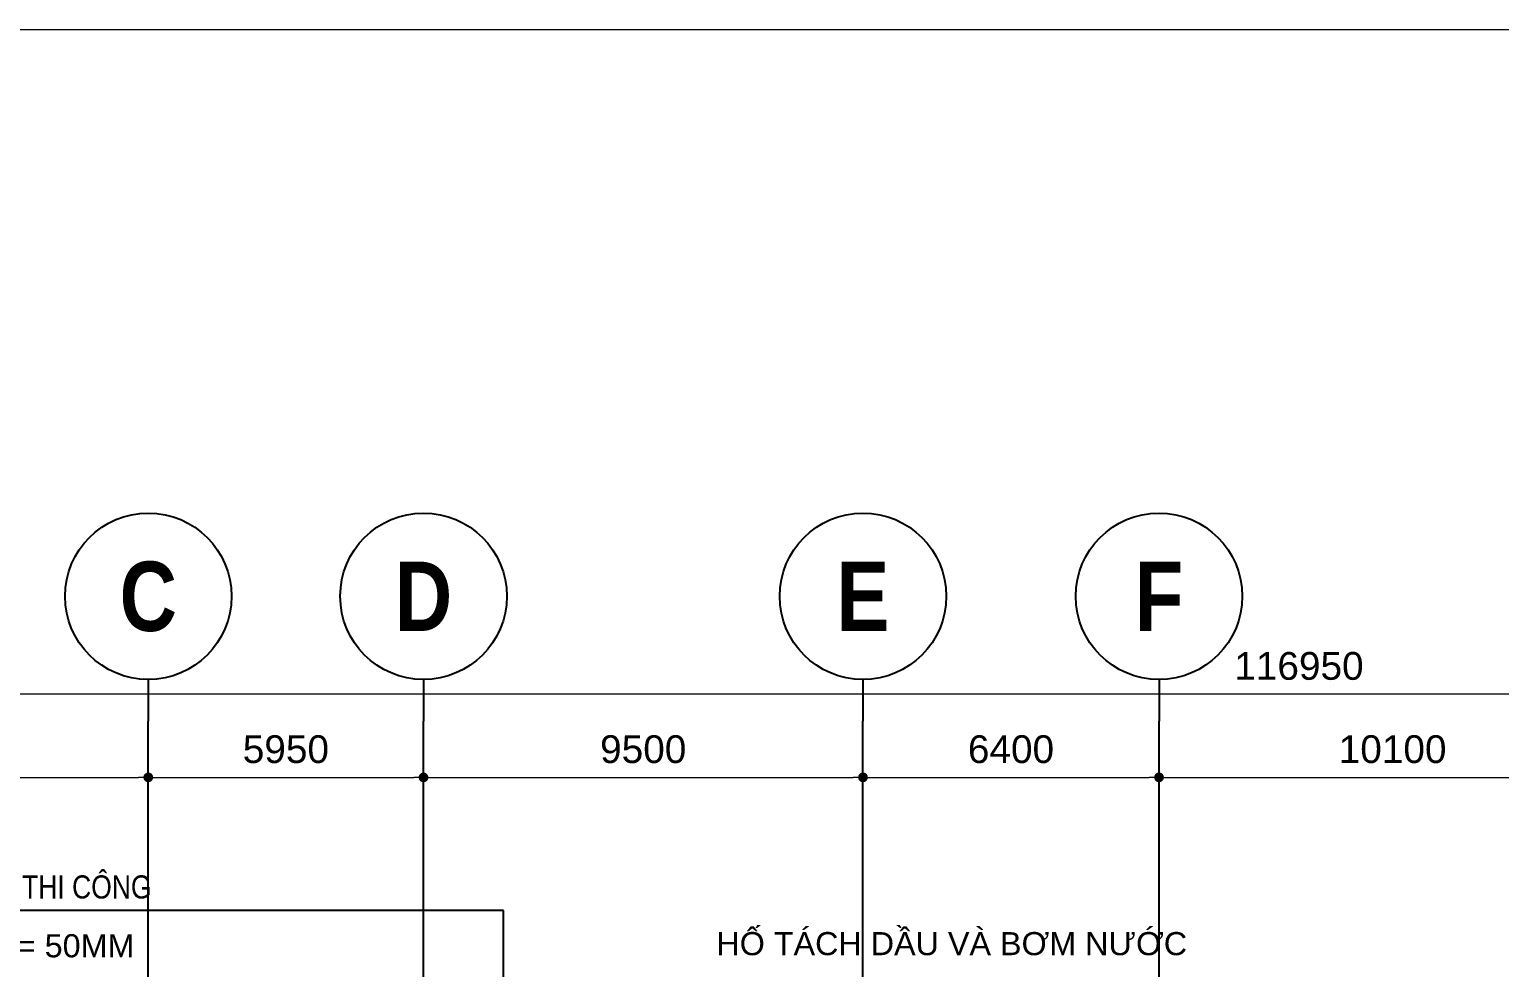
# Model space of a CAD drawing. Header units: millimetres. Extents: x 2356525 to 2927188, y -665534 to -417818.
# Drawn here: x 2722420 to 2754202, y -445658 to -425370 of the extents above; entities that cross this region are included whole.
import ezdxf
from ezdxf.enums import TextEntityAlignment as Align

# ---------------------------------------------------------------- set-up
doc = ezdxf.new("R2010")
doc.units = ezdxf.units.MM
doc.header["$LTSCALE"] = 200
doc.header["$MEASUREMENT"] = 0
doc.linetypes.add('CHG_XX_Luoi truc$0$MB_Luoi truc$0$Center101', pattern=[13, 10, -1, 1, -1])
doc.layers.get('0').update_dxf_attribs({"lineweight": 9})
doc.layers.get('Defpoints').update_dxf_attribs({"color": 10, "lineweight": 0})
for name, color, linetype in [('8', 8, 'Continuous'), ('CHG_XX_Luoi truc$0$Grid', 34, 'Continuous'), ('CHG_XX_Luoi truc$0$Grid Line', 251, 'CHG_XX_Luoi truc$0$MB_Luoi truc$0$Center101')]:
    doc.layers.add(name, color=color, linetype=linetype)
for name, color, linetype, lineweight in [('CHG_XX_Cot_Ham 2$0$MB_Luoi truc$0$Dim 300', 1, 'Continuous', 5), ('CHG_XX_Cot_Ham 2$0$NS-Pier-H2', 150, 'Continuous', 13), ('CHG_XX_Damsan_Ham 2$0$CHG_XX_Damsan_Ham 2$0$DBAO', 3, 'Continuous', 13), ('CHG_XX_Damsan_Ham 2$0$HATCH', 57, 'Continuous', 9), ('DBAO', 90, 'Continuous', 13), ('Start text ghi chu', 7, 'Continuous', 15), ('STICK', 1, 'Continuous', 9), ('TEXT P X', 1, 'Continuous', 9)]:
    doc.layers.add(name, color=color, linetype=linetype, lineweight=lineweight)
doc.styles.add('CHG_XX_Cot_Ham 2$0$MB_Luoi truc$0$Arial_C', font='arial.ttf')
doc.styles.add('CHG_XX_Luoi truc$0$MB_Luoi truc$0$Grid A-F$0$VNI-HelveCB', font='')
doc.styles.add('CHU GHI CHU', font='arial.ttf', dxfattribs={"height": 200})
doc.styles.add('TTP-HelCon', font='')
doc.styles.get('CHG_XX_Luoi truc$0$MB_Luoi truc$0$Grid A-F$0$VNI-HelveCB').set_extended_font_data('VNI-Helve-Condense', bold=True)
doc.styles.get('TTP-HelCon').set_extended_font_data('VNI-Helve-Condense')
doc.dimstyles.new('CHG_XX_Cot_Ham 2$0$MB_Luoi truc$0$Dim 300 (A1-A2)', dxfattribs={"dimscale": 300, "dimtxt": 2, "dimasz": 0.7, "dimexe": 0, "dimexo": 1, "dimgap": 1, "dimtad": 1, "dimdec": 0, "dimzin": 12, "dimdsep": 46, "dimtxsty": 'CHG_XX_Cot_Ham 2$0$MB_Luoi truc$0$Arial_C', "dimblk": 'CHG_XX_Cot_Ham 2$0$MB_Luoi truc$0$_Dot', "dimcen": 1, "dimclrd": 256, "dimclre": 256, "dimclrt": 3, "dimadec": 0, "dimazin": 0, "dimtfac": 1, "dimtdec": 0, "dimtix": 1, "dimtmove": 2, "dimatfit": 3, "dimldrblk": 'CHG_XX_Cot_Ham 2$0$MB_Luoi truc$0$HTT Arrow 30', "dimfxl": 1, "dimtolj": 1, "dimtzin": 0, "dimarcsym": 0})
doc.dimstyles.new('TTP-100', dxfattribs={"dimscale": 100, "dimtxt": 2.5, "dimasz": 1, "dimexe": 1, "dimexo": 0, "dimgap": 0.09, "dimtad": 0, "dimdec": 4, "dimrnd": 1, "dimdsep": 46, "dimtxsty": 'TTP-HelCon', "dimblk": 'Stick', "dimcen": 0.09, "dimdle": 1.5, "dimclrd": 256, "dimclre": 256, "dimclrt": 7, "dimadec": 0, "dimazin": 0, "dimtfac": 1, "dimtdec": 4, "dimtix": 1, "dimtmove": 0, "dimatfit": 3, "dimfxl": 1, "dimtvp": 1, "dimtolj": 1, "dimtzin": 0, "dimlwd": -1, "dimlwe": -1, "dimarcsym": 1})

# ---------------------------------------------------------------- blocks, each defined once
blk = doc.blocks.new('Stick')
at = {"layer": 'STICK'}
h = blk.add_hatch(color=256, dxfattribs=at)
edge = h.paths.add_edge_path()
edge.add_line((0.3, 0.5), (-0.5, -0.3))
edge.add_arc((-0.4, -0.4), 0.141, 135, 315)
edge.add_line((-0.3, -0.5), (0.5, 0.3))
edge.add_arc((0.4, 0.4), 0.141, 315, 495)
blk.add_line((1, 0), (-1, 0), dxfattribs=at)
blk.add_lwpolyline([(0.3, 0.5), (-0.5, -0.3, 1), (-0.3, -0.5), (0.5, 0.3, 1), (0.3, 0.5, 1)], format="xyb", dxfattribs=at)
blk = doc.blocks.new('CHG_XX_Cot_Ham 2$0$MB_Luoi truc$0$_Dot')
at = {"color": 0, "linetype": 'ByBlock', "lineweight": -2}
blk.add_line((-0.5, 0), (-1, 0), dxfattribs=at)
at = {"color": 0, "linetype": 'ByBlock', "const_width": 0.5}
blk.add_lwpolyline([(-0.25, 0, 1), (0.25, 0, 1)], format="xyb", close=True, dxfattribs=at)
blk = doc.blocks.new('*D793')
at = {"layer": 'CHG_XX_Cot_Ham 2$0$MB_Luoi truc$0$Dim 300', "lineweight": -2, "transparency": 16777216}
for p, q in [((12250, 166908), (12250, 168437)), ((12460, 168437), (22490, 168437)), ((22700, 166908), (22700, 168437))]:
    blk.add_line(p, q, dxfattribs=at)
at = {"layer": 'Defpoints', "color": 0, "transparency": 16777216}
for p in [(22700, 168437), (12250, 166608), (22700, 166608)]:
    blk.add_point(p, dxfattribs=at)
at = {"layer": 'CHG_XX_Cot_Ham 2$0$MB_Luoi truc$0$Dim 300', "lineweight": -2, "transparency": 16777216, "xscale": 210, "yscale": 210, "zscale": 210, "rotation": 180}
blk.add_blockref('CHG_XX_Cot_Ham 2$0$MB_Luoi truc$0$_Dot', (12250, 168437), dxfattribs=at)
at = {"layer": 'CHG_XX_Cot_Ham 2$0$MB_Luoi truc$0$Dim 300', "lineweight": -2, "transparency": 16777216, "xscale": 210, "yscale": 210, "zscale": 210}
blk.add_blockref('CHG_XX_Cot_Ham 2$0$MB_Luoi truc$0$_Dot', (22700, 168437), dxfattribs=at)
at = {"layer": 'CHG_XX_Cot_Ham 2$0$MB_Luoi truc$0$Dim 300', "color": 3, "transparency": 16777216, "insert": (17475, 169043), "char_height": 600, "attachment_point": 5, "style": 'CHG_XX_Cot_Ham 2$0$MB_Luoi truc$0$Arial_C'}
blk.add_mtext('\\A1;10450', dxfattribs=at)
blk = doc.blocks.new('CHG_XX_Cot_Ham 2$0$MB_Luoi truc$0$HTT Arrow 30')
blk.add_hatch(color=256).paths.add_polyline_path([(-2.5, 0.375), (-2.5, -0.375), (0, 0)])
at = {"color": 0, "linetype": 'ByBlock', "lineweight": -2}
for p, q in [((0, 0), (-2.5, 0.375)), ((-2.5, -0.375), (-2.5, 0.375)), ((0, 0), (-2.5, -0.375))]:
    blk.add_line(p, q, dxfattribs=at)
blk = doc.blocks.new('*D794')
at = {"layer": 'CHG_XX_Cot_Ham 2$0$MB_Luoi truc$0$Dim 300', "lineweight": -2, "transparency": 16777216}
for p, q in [((22700, 166908), (22700, 168437)), ((22910, 168437), (28440, 168437)), ((28650, 166908), (28650, 168437))]:
    blk.add_line(p, q, dxfattribs=at)
at = {"layer": 'Defpoints', "color": 0, "transparency": 16777216}
for p in [(28650, 168437), (22700, 166608), (28650, 166608)]:
    blk.add_point(p, dxfattribs=at)
at = {"layer": 'CHG_XX_Cot_Ham 2$0$MB_Luoi truc$0$Dim 300', "lineweight": -2, "transparency": 16777216, "xscale": 210, "yscale": 210, "zscale": 210, "rotation": 180}
blk.add_blockref('CHG_XX_Cot_Ham 2$0$MB_Luoi truc$0$_Dot', (22700, 168437), dxfattribs=at)
at = {"layer": 'CHG_XX_Cot_Ham 2$0$MB_Luoi truc$0$Dim 300', "lineweight": -2, "transparency": 16777216, "xscale": 210, "yscale": 210, "zscale": 210}
blk.add_blockref('CHG_XX_Cot_Ham 2$0$MB_Luoi truc$0$_Dot', (28650, 168437), dxfattribs=at)
at = {"layer": 'CHG_XX_Cot_Ham 2$0$MB_Luoi truc$0$Dim 300', "color": 3, "transparency": 16777216, "insert": (25675, 169043), "char_height": 600, "attachment_point": 5, "style": 'CHG_XX_Cot_Ham 2$0$MB_Luoi truc$0$Arial_C'}
blk.add_mtext('\\A1;5950', dxfattribs=at)
blk = doc.blocks.new('*D795')
at = {"layer": 'CHG_XX_Cot_Ham 2$0$MB_Luoi truc$0$Dim 300', "lineweight": -2, "transparency": 16777216}
for p, q in [((28650, 166908), (28650, 168437)), ((28860, 168437), (37940, 168437)), ((38150, 166908), (38150, 168437))]:
    blk.add_line(p, q, dxfattribs=at)
at = {"layer": 'Defpoints', "color": 0, "transparency": 16777216}
for p in [(38150, 168437), (28650, 166608), (38150, 166608)]:
    blk.add_point(p, dxfattribs=at)
at = {"layer": 'CHG_XX_Cot_Ham 2$0$MB_Luoi truc$0$Dim 300', "lineweight": -2, "transparency": 16777216, "xscale": 210, "yscale": 210, "zscale": 210, "rotation": 180}
blk.add_blockref('CHG_XX_Cot_Ham 2$0$MB_Luoi truc$0$_Dot', (28650, 168437), dxfattribs=at)
at = {"layer": 'CHG_XX_Cot_Ham 2$0$MB_Luoi truc$0$Dim 300', "lineweight": -2, "transparency": 16777216, "xscale": 210, "yscale": 210, "zscale": 210}
blk.add_blockref('CHG_XX_Cot_Ham 2$0$MB_Luoi truc$0$_Dot', (38150, 168437), dxfattribs=at)
at = {"layer": 'CHG_XX_Cot_Ham 2$0$MB_Luoi truc$0$Dim 300', "color": 3, "transparency": 16777216, "insert": (33400, 169043), "char_height": 600, "attachment_point": 5, "style": 'CHG_XX_Cot_Ham 2$0$MB_Luoi truc$0$Arial_C'}
blk.add_mtext('\\A1;9500', dxfattribs=at)
blk = doc.blocks.new('*D796')
at = {"layer": 'CHG_XX_Cot_Ham 2$0$MB_Luoi truc$0$Dim 300', "lineweight": -2, "transparency": 16777216}
for p, q in [((38150, 166908), (38150, 168437)), ((38360, 168437), (44340, 168437)), ((44550, 166908), (44550, 168437))]:
    blk.add_line(p, q, dxfattribs=at)
at = {"layer": 'Defpoints', "color": 0, "transparency": 16777216}
for p in [(44550, 168437), (38150, 166608), (44550, 166608)]:
    blk.add_point(p, dxfattribs=at)
at = {"layer": 'CHG_XX_Cot_Ham 2$0$MB_Luoi truc$0$Dim 300', "lineweight": -2, "transparency": 16777216, "xscale": 210, "yscale": 210, "zscale": 210, "rotation": 180}
blk.add_blockref('CHG_XX_Cot_Ham 2$0$MB_Luoi truc$0$_Dot', (38150, 168437), dxfattribs=at)
at = {"layer": 'CHG_XX_Cot_Ham 2$0$MB_Luoi truc$0$Dim 300', "lineweight": -2, "transparency": 16777216, "xscale": 210, "yscale": 210, "zscale": 210}
blk.add_blockref('CHG_XX_Cot_Ham 2$0$MB_Luoi truc$0$_Dot', (44550, 168437), dxfattribs=at)
at = {"layer": 'CHG_XX_Cot_Ham 2$0$MB_Luoi truc$0$Dim 300', "color": 3, "transparency": 16777216, "insert": (41350, 169043), "char_height": 600, "attachment_point": 5, "style": 'CHG_XX_Cot_Ham 2$0$MB_Luoi truc$0$Arial_C'}
blk.add_mtext('\\A1;6400', dxfattribs=at)
blk = doc.blocks.new('*D797')
at = {"layer": 'CHG_XX_Cot_Ham 2$0$MB_Luoi truc$0$Dim 300', "lineweight": -2, "transparency": 16777216}
for p, q in [((44550, 166908), (44550, 168437)), ((44760, 168437), (54440, 168437)), ((54650, 166908), (54650, 168437))]:
    blk.add_line(p, q, dxfattribs=at)
at = {"layer": 'Defpoints', "color": 0, "transparency": 16777216}
for p in [(54650, 168437), (44550, 166608), (54650, 166608)]:
    blk.add_point(p, dxfattribs=at)
at = {"layer": 'CHG_XX_Cot_Ham 2$0$MB_Luoi truc$0$Dim 300', "lineweight": -2, "transparency": 16777216, "xscale": 210, "yscale": 210, "zscale": 210, "rotation": 180}
blk.add_blockref('CHG_XX_Cot_Ham 2$0$MB_Luoi truc$0$_Dot', (44550, 168437), dxfattribs=at)
at = {"layer": 'CHG_XX_Cot_Ham 2$0$MB_Luoi truc$0$Dim 300', "lineweight": -2, "transparency": 16777216, "xscale": 210, "yscale": 210, "zscale": 210}
blk.add_blockref('CHG_XX_Cot_Ham 2$0$MB_Luoi truc$0$_Dot', (54650, 168437), dxfattribs=at)
at = {"layer": 'CHG_XX_Cot_Ham 2$0$MB_Luoi truc$0$Dim 300', "color": 3, "transparency": 16777216, "insert": (49600, 169043), "char_height": 600, "attachment_point": 5, "style": 'CHG_XX_Cot_Ham 2$0$MB_Luoi truc$0$Arial_C'}
blk.add_mtext('\\A1;10100', dxfattribs=at)
blk = doc.blocks.new('*D804')
at = {"layer": 'CHG_XX_Cot_Ham 2$0$MB_Luoi truc$0$Dim 300', "lineweight": -2, "transparency": 16777216}
for p, q in [((-10900, 166908), (-10900, 170237)), ((105840, 170237), (-10690, 170237)), ((106050, 166908), (106050, 170237))]:
    blk.add_line(p, q, dxfattribs=at)
at = {"layer": 'Defpoints', "color": 0, "transparency": 16777216}
for p in [(-10900, 170237), (-10900, 166608), (106050, 166608)]:
    blk.add_point(p, dxfattribs=at)
at = {"layer": 'CHG_XX_Cot_Ham 2$0$MB_Luoi truc$0$Dim 300', "lineweight": -2, "transparency": 16777216, "xscale": 210, "yscale": 210, "zscale": 210, "rotation": 180}
blk.add_blockref('CHG_XX_Cot_Ham 2$0$MB_Luoi truc$0$_Dot', (-10900, 170237), dxfattribs=at)
at = {"layer": 'CHG_XX_Cot_Ham 2$0$MB_Luoi truc$0$Dim 300', "lineweight": -2, "transparency": 16777216, "xscale": 210, "yscale": 210, "zscale": 210}
blk.add_blockref('CHG_XX_Cot_Ham 2$0$MB_Luoi truc$0$_Dot', (106050, 170237), dxfattribs=at)
at = {"layer": 'CHG_XX_Cot_Ham 2$0$MB_Luoi truc$0$Dim 300', "color": 3, "transparency": 16777216, "insert": (47575, 170843), "char_height": 600, "attachment_point": 5, "style": 'CHG_XX_Cot_Ham 2$0$MB_Luoi truc$0$Arial_C'}
blk.add_mtext('\\A1;116950', dxfattribs=at)
blk = doc.blocks.new('*U835')
at = {"layer": 'CHG_XX_Luoi truc$0$Grid', "lineweight": -2}
blk.add_line((0, 611), (0, 608), dxfattribs=at)
blk.add_circle((0, 617), 6, dxfattribs=at)
at = {"layer": 'CHG_XX_Luoi truc$0$Grid Line'}
blk.add_line((0, 0), (0, 608), dxfattribs=at)
at = {"layer": 'CHG_XX_Luoi truc$0$Grid', "lineweight": -2, "style": 'CHG_XX_Luoi truc$0$MB_Luoi truc$0$Grid A-F$0$VNI-HelveCB'}
for tag, p in [('GRIDSUB', (0, 617)), ('GRID', (0, -9))]:
    blk.add_attdef(tag, text='', height=5, dxfattribs=at).set_placement(p, align=Align.MIDDLE)
blk = doc.blocks.new('CHG_XX_Luoi truc')
at = {"layer": 'CHG_XX_Luoi truc$0$Grid'}
ref = blk.add_blockref('*U835', (22700, -12747), dxfattribs=dict(at, xscale=300, yscale=300, zscale=300))
ref.add_attrib('GRIDSUB', 'C', dxfattribs={"lineweight": -2, "height": 1500, "style": 'CHG_XX_Luoi truc$0$MB_Luoi truc$0$Grid A-F$0$VNI-HelveCB'}).set_placement((22700, 172353), align=Align.MIDDLE)
ref = blk.add_blockref('*U835', (28650, -12747), dxfattribs=dict(at, xscale=300, yscale=300, zscale=300))
ref.add_attrib('GRIDSUB', 'D', dxfattribs={"lineweight": -2, "height": 1500, "style": 'CHG_XX_Luoi truc$0$MB_Luoi truc$0$Grid A-F$0$VNI-HelveCB'}).set_placement((28650, 172353), align=Align.MIDDLE)
ref = blk.add_blockref('*U835', (38150, -12747), dxfattribs=dict(at, xscale=300, yscale=300, zscale=300))
ref.add_attrib('GRIDSUB', 'E', dxfattribs={"lineweight": -2, "height": 1500, "style": 'CHG_XX_Luoi truc$0$MB_Luoi truc$0$Grid A-F$0$VNI-HelveCB'}).set_placement((38150, 172353), align=Align.MIDDLE)
ref = blk.add_blockref('*U835', (44550, -12747), dxfattribs=dict(at, xscale=300, yscale=300, zscale=300))
ref.add_attrib('GRIDSUB', 'F', dxfattribs={"lineweight": -2, "height": 1500, "style": 'CHG_XX_Luoi truc$0$MB_Luoi truc$0$Grid A-F$0$VNI-HelveCB'}).set_placement((44550, 172353), align=Align.MIDDLE)
blk = doc.blocks.new('CHG_XX_Cot_Ham 2')
at = {"layer": 'CHG_XX_Cot_Ham 2$0$NS-Pier-H2'}
blk.add_blockref('CHG_XX_Luoi truc', (0, 0), dxfattribs=at)
at = {"layer": 'CHG_XX_Cot_Ham 2$0$MB_Luoi truc$0$Dim 300'}
for base, p1, p2, picture, middle in [((-10900, 170237), (106050, 166608.3), (-10900, 166608.3), '*D804', (47575, 170843.4)), ((22700, 168437), (12250, 166608.3), (22700, 166608.3), '*D793', (17475, 169043.4)), ((28650, 168437), (22700, 166608.3), (28650, 166608.3), '*D794', (25675, 169043.4)), ((38150, 168437), (28650, 166608.3), (38150, 166608.3), '*D795', (33400, 169043.4)), ((44550, 168437), (38150, 166608.3), (44550, 166608.3), '*D796', (41350, 169043.4)), ((54650, 168437), (44550, 166608.3), (54650, 166608.3), '*D797', (49600, 169043.4))]:
    dim = blk.add_linear_dim(base=base, p1=p1, p2=p2, dimstyle='CHG_XX_Cot_Ham 2$0$MB_Luoi truc$0$Dim 300 (A1-A2)', dxfattribs=at)
    dim.commit()
    dim.dimension.update_dxf_attribs({"geometry": picture, "text_midpoint": middle})
blk = doc.blocks.new('CHG_XX_Damsan_Ham 2', base_point=(3089256, -609981))
at = {"layer": 'CHG_XX_Damsan_Ham 2$0$CHG_XX_Damsan_Ham 2$0$DBAO'}
blk.add_blockref('CHG_XX_Cot_Ham 2', (0, 0), dxfattribs=at)
at = {"layer": 'CHG_XX_Damsan_Ham 2$0$HATCH'}
blk.add_blockref('CHG_XX_Cot_Ham 2', (0, 0), dxfattribs=at)

msp = doc.modelspace()

# ---------------------------------------------------------------- linework, layer by layer
at = {"layer": 'Defpoints'}
msp.add_lwpolyline([(2618120.8, -425369.7), (2927188.3, -425369.7), (2927188.3, -643664.7), (2618120.8, -643664.7)], close=True, dxfattribs=at)

# ---------------------------------------------------------------- block references
msp.add_blockref('CHG_XX_Damsan_Ham 2', (5791545.2, -1219962))
at = {"layer": 'DBAO'}
msp.add_blockref('CHG_XX_Cot_Ham 2', (2702289.2, -609981), dxfattribs=at)

# ---------------------------------------------------------------- texts
at = {"layer": 'Start text ghi chu', "style": 'CHU GHI CHU'}
for s, p in [('RÃNH THU NƯỚC B = 200 MM; H = 50MM', (2711076.2, -445435)), ('HỐ TÁCH DẦU VÀ BƠM NƯỚC', (2737270.6, -445388.9))]:
    msp.add_text(s, height=500, dxfattribs=at).set_placement(p)
at = {"layer": 'TEXT P X', "style": 'TTP-HelCon'}
msp.add_text('MAÏCH NGÖØNG THI COÂNG', height=500, dxfattribs=at).set_placement((2721578, -444163.3, 4036.1), align=Align.CENTER)

# ---------------------------------------------------------------- leaders
at = {"layer": '8'}
msp.add_leader([(2732668.6, -456581), (2732668.6, -444423.5), (2718056.6, -444423.5)], dimstyle='TTP-100', override={"dimasz": 5, "dimgap": 0.09, "dimtad": 0, "dimfxl": 36}, dxfattribs=at)

doc.saveas('drawing.dxf')
